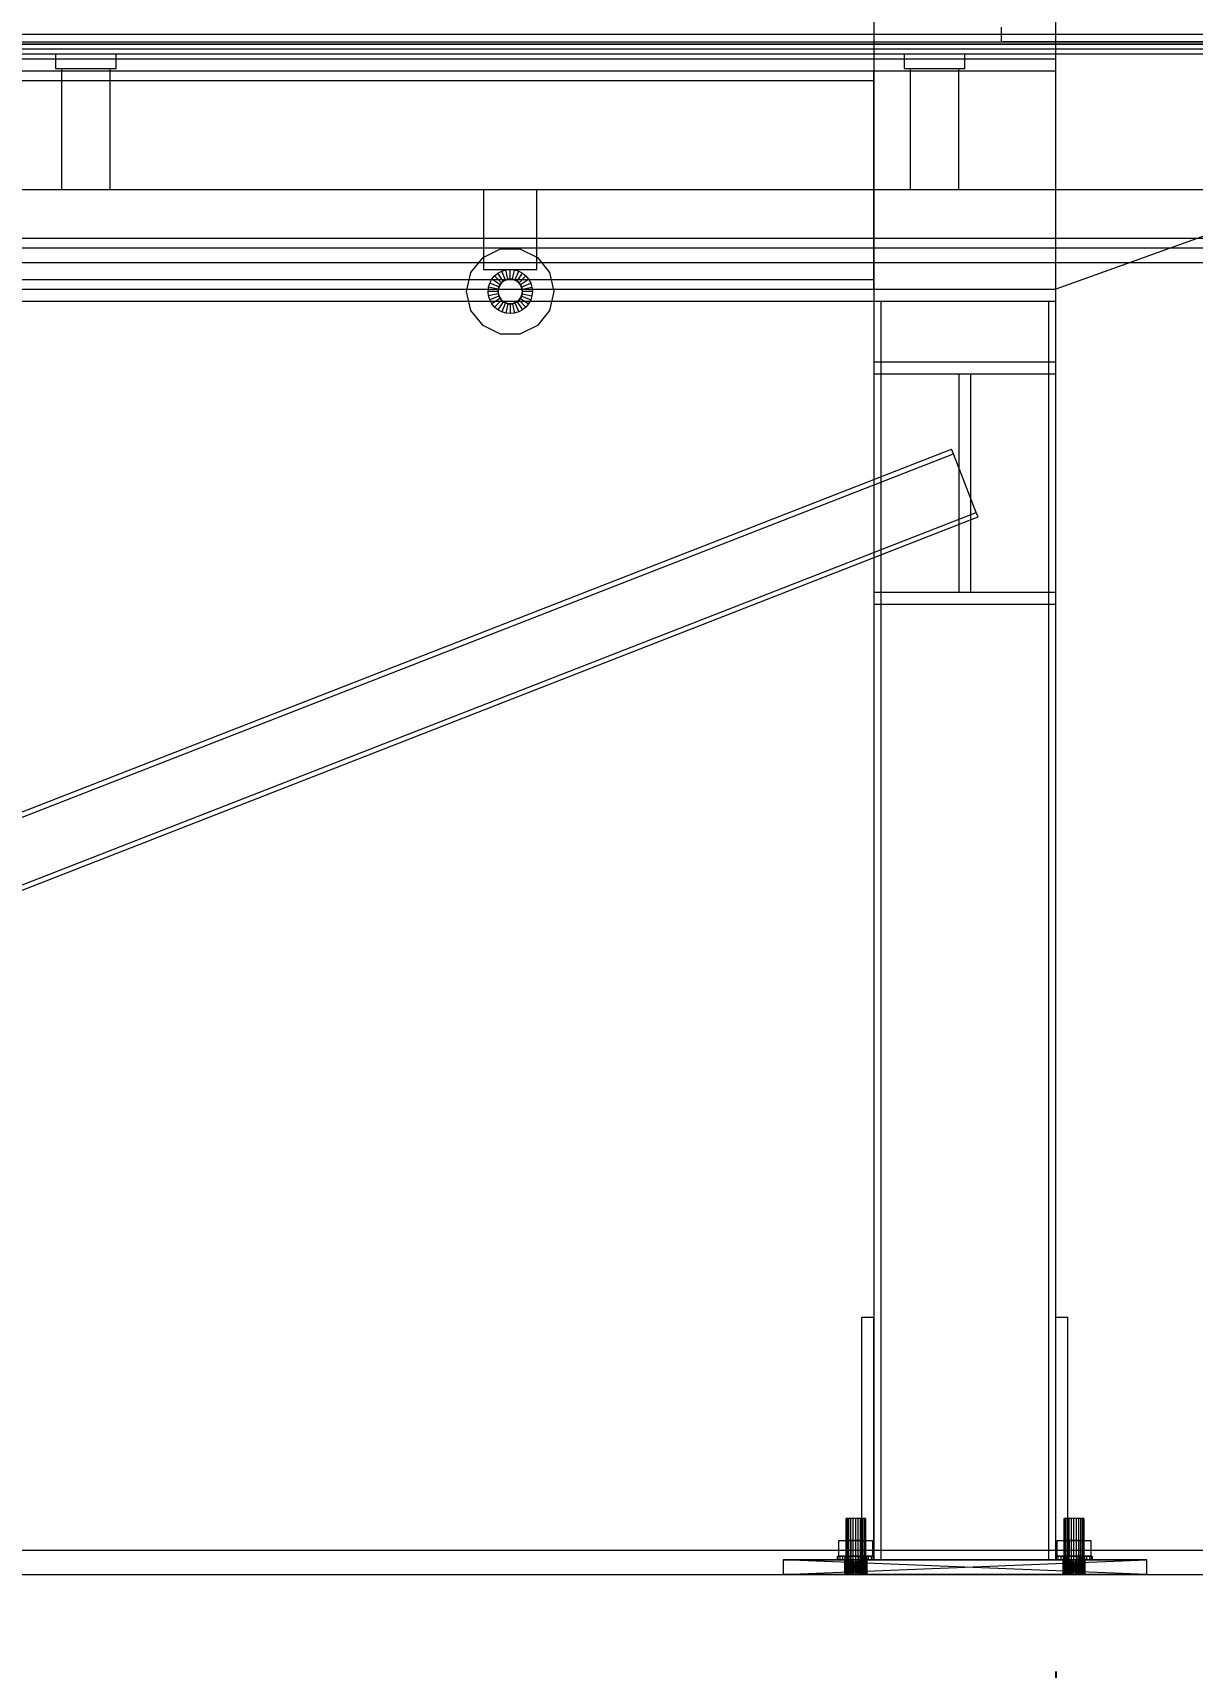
# Model space of a CAD drawing. Header units: millimetres. Extents: x -191664 to 191490, y -197311 to 10263.
# Drawn here: x 25984 to 26941, y -77 to 1271 of the extents above; entities that cross this region are included whole.
import ezdxf

# ---------------------------------------------------------------- set-up
doc = ezdxf.new("R2010")
doc.units = ezdxf.units.MM
for name, color, linetype, lineweight in [('COTAS_ENVOLVENTE_P', 1, 'Continuous', 0), ('COTAS_O', 1, 'Continuous', 0), ('COTAS_P', 1, 'Continuous', 0), ('lateral_briquetadora', 7, 'Continuous', 0), ('lateral_C05', 7, 'Continuous', 0)]:
    doc.layers.add(name, color=color, linetype=linetype, lineweight=lineweight)
doc.dimstyles.new('PLANTA_100', dxfattribs={"dimtxt": 250, "dimasz": 150, "dimexe": 150, "dimexo": 80, "dimgap": 100, "dimtad": 1, "dimtih": 1, "dimtoh": 1, "dimdec": 1, "dimdsep": 46, "dimcen": 0.09, "dimclrd": 1, "dimclre": 1, "dimclrt": 1, "dimadec": 0, "dimazin": 0, "dimtfac": 1, "dimtdec": 4, "dimtofl": 0, "dimtmove": 0, "dimatfit": 3, "dimfxl": 1, "dimtolj": 1, "dimtzin": 0, "dimarcsym": 0})

# ---------------------------------------------------------------- blocks, each defined once
blk = doc.blocks.new('*D4')
at = {"layer": 'COTAS_ENVOLVENTE_P', "color": 1, "lineweight": -2, "transparency": 16777216}
for p, q in [((0, -80), (0, -3250)), ((58855.1, -80), (58855.1, -3250)), ((150, -3100), (58705.1, -3100))]:
    blk.add_line(p, q, dxfattribs=at)
at = {"layer": 'COTAS_ENVOLVENTE_P', "color": 1, "transparency": 16777216}
for points in [[(150, -3075), (150, -3125), (0, -3100)], [(58705.1, -3075), (58705.1, -3125), (58855.1, -3100)]]:
    blk.add_solid(points, dxfattribs=at)
at = {"layer": 'Defpoints', "color": 0, "transparency": 16777216}
for p in [(0, 0), (58855.1, 0), (58855.1, -3100)]:
    blk.add_point(p, dxfattribs=at)
blk = doc.blocks.new('*D8')
at = {"layer": 'COTAS_P', "color": 1, "lineweight": -2, "transparency": 16777216}
for p, q in [((25128.2, 1262), (25128.2, 2132)), ((27628.2, 1262), (27628.2, 2132)), ((25278.2, 1982), (27478.2, 1982))]:
    blk.add_line(p, q, dxfattribs=at)
at = {"layer": 'COTAS_P', "color": 1, "transparency": 16777216}
for points in [[(25278.2, 2007), (25278.2, 1957), (25128.2, 1982)], [(27478.2, 2007), (27478.2, 1957), (27628.2, 1982)]]:
    blk.add_solid(points, dxfattribs=at)
at = {"layer": 'Defpoints', "color": 0, "transparency": 16777216}
for p in [(27628.2, 1982), (25128.2, 1182), (27628.2, 1182)]:
    blk.add_point(p, dxfattribs=at)
blk = doc.blocks.new('*D17')
at = {"layer": 'COTAS_O', "color": 1, "lineweight": -2, "transparency": 16777216}
for p, q in [((24628.2, -80), (24628.2, -1050)), ((26828.2, -80), (26828.2, -1050)), ((24778.2, -900), (26678.2, -900))]:
    blk.add_line(p, q, dxfattribs=at)
at = {"layer": 'COTAS_O', "color": 1, "transparency": 16777216}
for points in [[(24778.2, -875), (24778.2, -925), (24628.2, -900)], [(26678.2, -875), (26678.2, -925), (26828.2, -900)]]:
    blk.add_solid(points, dxfattribs=at)
at = {"layer": 'Defpoints', "color": 0, "transparency": 16777216}
for p in [(24628.2, 0), (26828.2, 0), (26828.2, -900)]:
    blk.add_point(p, dxfattribs=at)
blk = doc.blocks.new('*D21')
at = {"layer": 'COTAS_P', "color": 1, "lineweight": -2, "transparency": 16777216}
for p, q in [((0, -80), (0, -2350)), ((58117.1, -80), (58117.1, -2350)), ((150, -2200), (57967.1, -2200))]:
    blk.add_line(p, q, dxfattribs=at)
at = {"layer": 'COTAS_P', "color": 1, "transparency": 16777216}
for points in [[(150, -2175), (150, -2225), (0, -2200)], [(57967.1, -2175), (57967.1, -2225), (58117.1, -2200)]]:
    blk.add_solid(points, dxfattribs=at)
at = {"layer": 'Defpoints', "color": 0, "transparency": 16777216}
for p in [(0, 0), (58117.1, 0), (58117.1, -2200)]:
    blk.add_point(p, dxfattribs=at)

msp = doc.modelspace()

# ---------------------------------------------------------------- linework, layer by layer
at = {"layer": 'lateral_briquetadora', "color": 251, "true_color": 0x53616b}
for p, q in [((26678.19, 1290), (26678.19, 1000)), ((26828.19, 1000), (26828.19, 1290)), ((24628.19, 1264), (26828.19, 1264)), ((26828.19, 1240), (26828.19, 1264)), ((24628.19, 1250), (26828.19, 1250)), ((26828.19, 1240), (26828.19, 1250)), ((24628.19, 1240), (26828.19, 1240)), ((24778.19, 1240), (26678.19, 1240)), ((24778.19, 1232), (26678.19, 1232)), ((26678.19, 1232), (26678.19, 1240)), ((26678.19, 1068), (26678.19, 1232)), ((26828.19, 1060), (26828.19, 1240)), ((24778.19, 1068), (26678.19, 1068)), ((26678.19, 1060), (26678.19, 1068)), ((24628.19, 1060), (26828.19, 1060)), ((24778.19, 1060), (26678.19, 1060)), ((26828.19, 1050), (26828.19, 1060)), ((24628.19, 1050), (26828.19, 1050)), ((26678.19, 1000), (26828.19, 1000)), ((26678.19, 1000), (26678.19, 990)), ((26828.19, 990), (26828.19, 1000)), ((26678.19, 990), (26828.19, 990)), ((26748.19, 990), (26758.19, 990)), ((26748.19, 990), (26748.19, 810)), ((26758.19, 810), (26758.19, 990)), ((26678.19, 810), (26828.19, 810)), ((26678.19, 810), (26678.19, 800)), ((26748.19, 810), (26758.19, 810)), ((26828.19, 800), (26828.19, 810)), ((26678.19, 800), (26828.19, 800))]:
    msp.add_line(p, q, dxfattribs=at)
at = {"layer": 'lateral_briquetadora', "color": 252, "true_color": 0x7f959c}
for p, q in [((26783.19, 1276), (26783.19, 1264)), ((27413.19, 1264), (26783.19, 1264)), ((26828.19, 1264), (27398.19, 1264)), ((27398.19, 1264), (26828.19, 1060)), ((26828.19, 1060), (26828.19, 1264))]:
    msp.add_line(p, q, dxfattribs=at)
at = {"layer": 'lateral_briquetadora', "color": 8, "true_color": 0x657a85}
for p, q in [((26678.19, 1050), (26828.19, 1050)), ((26678.19, 1050), (26678.19, 12)), ((26678.19, 1050), (26684.19, 1050)), ((26684.19, 12), (26684.19, 1050)), ((26822.19, 1050), (26828.19, 1050)), ((26822.19, 1050), (26822.19, 12)), ((26828.19, 12), (26828.19, 1050)), ((26678.19, 12), (26828.19, 12)), ((26678.19, 12), (26684.19, 12)), ((26822.19, 12), (26828.19, 12))]:
    msp.add_line(p, q, dxfattribs=at)
at = {"layer": 'lateral_briquetadora', "color": 8, "true_color": 0x667b86}
for p, q in [((24692.28, 127.95), (26742.28, 927.95)), ((24693.73, 124.22), (26743.73, 924.22)), ((26743.73, 924.22), (26742.28, 927.95)), ((26762.64, 875.78), (26743.73, 924.22)), ((24712.64, 75.78), (26762.64, 875.78)), ((24714.09, 72.05), (26764.09, 872.05)), ((26764.09, 872.05), (26762.64, 875.78))]:
    msp.add_line(p, q, dxfattribs=at)
at = {"layer": 'lateral_briquetadora', "color": 8, "true_color": 0x71848d}
for p, q in [((26668.19, 12), (26668.19, 212)), ((26668.19, 212), (26678.19, 212)), ((26678.19, 12), (26678.19, 212)), ((26828.19, 12), (26828.19, 212)), ((26828.19, 212), (26838.19, 212)), ((26838.19, 12), (26838.19, 212)), ((26668.19, 12), (26678.19, 12)), ((26828.19, 12), (26838.19, 12))]:
    msp.add_line(p, q, dxfattribs=at)
at = {"layer": 'lateral_briquetadora', "color": 9, "true_color": 0xaeb9be}
for p, q in [((26655.46, 46), (26655.19, 46)), ((26655.19, 0), (26655.19, 46)), ((26656.26, 46), (26655.46, 46)), ((26655.46, 0), (26655.46, 46)), ((26657.53, 46), (26656.26, 46)), ((26656.26, 0), (26656.26, 46)), ((26659.19, 46), (26657.53, 46)), ((26657.53, 0), (26657.53, 46)), ((26661.12, 46), (26659.19, 46)), ((26659.19, 0), (26659.19, 46)), ((26663.19, 46), (26661.12, 46)), ((26661.12, 0), (26661.12, 46)), ((26665.26, 46), (26663.19, 46)), ((26663.19, 0), (26663.19, 46)), ((26667.19, 46), (26665.26, 46)), ((26665.26, 0), (26665.26, 46)), ((26668.84, 46), (26667.19, 46)), ((26667.19, 0), (26667.19, 46)), ((26670.11, 46), (26668.84, 46)), ((26668.84, 0), (26668.84, 46)), ((26670.91, 46), (26670.11, 46)), ((26670.11, 0), (26670.11, 46)), ((26671.19, 46), (26670.91, 46)), ((26670.91, 0), (26670.91, 46)), ((26671.19, 46), (26671.19, 0)), ((26835.46, 46), (26835.19, 46)), ((26835.19, 0), (26835.19, 46)), ((26836.26, 46), (26835.46, 46)), ((26835.46, 0), (26835.46, 46)), ((26837.53, 46), (26836.26, 46)), ((26836.26, 0), (26836.26, 46)), ((26839.19, 46), (26837.53, 46)), ((26837.53, 0), (26837.53, 46)), ((26841.12, 46), (26839.19, 46)), ((26839.19, 0), (26839.19, 46)), ((26843.19, 46), (26841.12, 46)), ((26841.12, 0), (26841.12, 46)), ((26845.26, 46), (26843.19, 46)), ((26843.19, 0), (26843.19, 46)), ((26847.19, 46), (26845.26, 46)), ((26845.26, 0), (26845.26, 46)), ((26848.84, 46), (26847.19, 46)), ((26847.19, 0), (26847.19, 46)), ((26850.11, 46), (26848.84, 46)), ((26848.84, 0), (26848.84, 46)), ((26850.91, 46), (26850.11, 46)), ((26850.11, 0), (26850.11, 46)), ((26851.19, 46), (26850.91, 46)), ((26850.91, 0), (26850.91, 46)), ((26851.19, 46), (26851.19, 0)), ((26655.46, 0), (26655.19, 0)), ((26656.26, 0), (26655.46, 0)), ((26657.53, 0), (26656.26, 0)), ((26659.19, 0), (26657.53, 0)), ((26661.12, 0), (26659.19, 0)), ((26663.19, 0), (26661.12, 0)), ((26665.26, 0), (26663.19, 0)), ((26667.19, 0), (26665.26, 0)), ((26668.84, 0), (26667.19, 0)), ((26670.11, 0), (26668.84, 0)), ((26670.91, 0), (26670.11, 0)), ((26670.91, 0), (26671.19, 0)), ((26835.46, 0), (26835.19, 0)), ((26836.26, 0), (26835.46, 0)), ((26837.53, 0), (26836.26, 0)), ((26839.19, 0), (26837.53, 0)), ((26841.12, 0), (26839.19, 0)), ((26843.19, 0), (26841.12, 0)), ((26845.26, 0), (26843.19, 0)), ((26847.19, 0), (26845.26, 0)), ((26848.84, 0), (26847.19, 0)), ((26850.11, 0), (26848.84, 0)), ((26850.91, 0), (26850.11, 0)), ((26850.91, 0), (26851.19, 0))]:
    msp.add_line(p, q, dxfattribs=at)
at = {"layer": 'lateral_briquetadora', "color": 252, "true_color": 0x8ba19a}
for p, q in [((26649.34, 15), (26649.34, 28)), ((26649.34, 28), (26656.26, 28)), ((26649.34, 28), (26655.19, 28)), ((26659.19, 28), (26655.19, 28)), ((26655.19, 28), (26655.19, 15)), ((26656.26, 15), (26656.26, 28)), ((26656.26, 28), (26670.11, 28)), ((26656.26, 28), (26659.19, 28)), ((26667.19, 28), (26659.19, 28)), ((26659.19, 28), (26659.19, 15)), ((26671.19, 28), (26667.19, 28)), ((26667.19, 28), (26667.19, 15)), ((26670.11, 28), (26667.19, 28)), ((26670.11, 15), (26670.11, 28)), ((26670.11, 28), (26677.04, 28)), ((26671.19, 15), (26671.19, 28)), ((26671.19, 28), (26677.04, 28)), ((26677.04, 28), (26677.04, 15)), ((26829.34, 15), (26829.34, 28)), ((26829.34, 28), (26836.26, 28)), ((26829.34, 28), (26835.19, 28)), ((26839.19, 28), (26835.19, 28)), ((26835.19, 28), (26835.19, 15)), ((26836.26, 15), (26836.26, 28)), ((26836.26, 28), (26850.11, 28)), ((26836.26, 28), (26839.19, 28)), ((26847.19, 28), (26839.19, 28)), ((26839.19, 28), (26839.19, 15)), ((26851.19, 28), (26847.19, 28)), ((26847.19, 28), (26847.19, 15)), ((26850.11, 28), (26847.19, 28)), ((26850.11, 15), (26850.11, 28)), ((26850.11, 28), (26857.04, 28)), ((26851.19, 15), (26851.19, 28)), ((26851.19, 28), (26857.04, 28)), ((26857.04, 28), (26857.04, 15)), ((26648.19, 12), (26648.19, 15)), ((26648.19, 15), (26648.7, 15)), ((26648.19, 15), (26654.19, 15)), ((26648.7, 12), (26648.7, 15)), ((26648.7, 15), (26650.2, 15)), ((26648.7, 15), (26654.49, 15)), ((26656.26, 15), (26649.34, 15)), ((26655.19, 15), (26649.34, 15)), ((26650.2, 12), (26650.2, 15)), ((26650.2, 15), (26652.58, 15)), ((26650.2, 15), (26655.39, 15)), ((26652.58, 12), (26652.58, 15)), ((26652.58, 15), (26655.69, 15)), ((26652.58, 15), (26656.82, 15)), ((26654.49, 15), (26654.19, 15)), ((26654.19, 15), (26654.19, 12)), ((26655.39, 15), (26654.49, 15)), ((26654.49, 15), (26654.49, 12)), ((26655.19, 15), (26659.19, 15)), ((26656.82, 15), (26655.39, 15)), ((26655.39, 15), (26655.39, 12)), ((26655.69, 12), (26655.69, 15)), ((26655.69, 15), (26659.3, 15)), ((26655.69, 15), (26658.69, 15)), ((26670.11, 15), (26656.26, 15)), ((26659.19, 15), (26656.26, 15)), ((26658.69, 15), (26656.82, 15)), ((26656.82, 15), (26656.82, 12)), ((26660.86, 15), (26658.69, 15)), ((26658.69, 15), (26658.69, 12)), ((26659.19, 15), (26667.19, 15)), ((26659.3, 12), (26659.3, 15)), ((26659.3, 15), (26663.19, 15)), ((26659.3, 15), (26660.86, 15)), ((26663.19, 15), (26660.86, 15)), ((26660.86, 15), (26660.86, 12)), ((26663.19, 12), (26663.19, 15)), ((26663.19, 15), (26667.07, 15)), ((26665.52, 15), (26663.19, 15)), ((26667.69, 15), (26665.52, 15)), ((26665.52, 15), (26665.52, 12)), ((26667.07, 15), (26665.52, 15)), ((26667.07, 12), (26667.07, 15)), ((26667.07, 15), (26670.69, 15)), ((26667.19, 15), (26671.19, 15)), ((26667.19, 15), (26670.11, 15)), ((26669.55, 15), (26667.69, 15)), ((26667.69, 15), (26667.69, 12)), ((26670.69, 15), (26667.69, 15)), ((26670.98, 15), (26669.55, 15)), ((26669.55, 15), (26669.55, 12)), ((26673.79, 15), (26669.55, 15)), ((26677.04, 15), (26670.11, 15)), ((26670.69, 12), (26670.69, 15)), ((26670.69, 15), (26673.79, 15)), ((26671.88, 15), (26670.98, 15)), ((26670.98, 15), (26670.98, 12)), ((26676.18, 15), (26670.98, 15)), ((26677.04, 15), (26671.19, 15)), ((26672.19, 15), (26671.88, 15)), ((26671.88, 15), (26671.88, 12)), ((26677.68, 15), (26671.88, 15)), ((26672.19, 12), (26672.19, 15)), ((26672.19, 15), (26678.19, 15)), ((26673.79, 12), (26673.79, 15)), ((26673.79, 15), (26676.18, 15)), ((26676.18, 12), (26676.18, 15)), ((26676.18, 15), (26677.68, 15)), ((26677.68, 12), (26677.68, 15)), ((26677.68, 15), (26678.19, 15)), ((26678.19, 15), (26678.19, 12)), ((26828.19, 12), (26828.19, 15)), ((26828.19, 15), (26828.7, 15)), ((26828.19, 15), (26834.19, 15)), ((26828.7, 12), (26828.7, 15)), ((26828.7, 15), (26830.2, 15)), ((26828.7, 15), (26834.49, 15)), ((26836.26, 15), (26829.34, 15)), ((26835.19, 15), (26829.34, 15)), ((26830.2, 12), (26830.2, 15)), ((26830.2, 15), (26832.58, 15)), ((26830.2, 15), (26835.39, 15)), ((26832.58, 12), (26832.58, 15)), ((26832.58, 15), (26835.69, 15)), ((26832.58, 15), (26836.82, 15)), ((26834.49, 15), (26834.19, 15)), ((26834.19, 15), (26834.19, 12)), ((26835.39, 15), (26834.49, 15)), ((26834.49, 15), (26834.49, 12)), ((26835.19, 15), (26839.19, 15)), ((26836.82, 15), (26835.39, 15)), ((26835.39, 15), (26835.39, 12)), ((26835.69, 12), (26835.69, 15)), ((26835.69, 15), (26839.3, 15)), ((26835.69, 15), (26838.69, 15)), ((26850.11, 15), (26836.26, 15)), ((26839.19, 15), (26836.26, 15)), ((26838.69, 15), (26836.82, 15)), ((26836.82, 15), (26836.82, 12)), ((26840.86, 15), (26838.69, 15)), ((26838.69, 15), (26838.69, 12)), ((26839.19, 15), (26847.19, 15)), ((26839.3, 12), (26839.3, 15)), ((26839.3, 15), (26843.19, 15)), ((26839.3, 15), (26840.86, 15)), ((26843.19, 15), (26840.86, 15)), ((26840.86, 15), (26840.86, 12)), ((26843.19, 12), (26843.19, 15)), ((26843.19, 15), (26847.07, 15)), ((26845.52, 15), (26843.19, 15)), ((26847.69, 15), (26845.52, 15)), ((26845.52, 15), (26845.52, 12)), ((26847.07, 15), (26845.52, 15)), ((26847.07, 12), (26847.07, 15)), ((26847.07, 15), (26850.69, 15)), ((26847.19, 15), (26851.19, 15)), ((26847.19, 15), (26850.11, 15)), ((26849.55, 15), (26847.69, 15)), ((26847.69, 15), (26847.69, 12)), ((26850.69, 15), (26847.69, 15)), ((26850.98, 15), (26849.55, 15)), ((26849.55, 15), (26849.55, 12)), ((26853.79, 15), (26849.55, 15)), ((26857.04, 15), (26850.11, 15)), ((26850.69, 12), (26850.69, 15)), ((26850.69, 15), (26853.79, 15)), ((26851.88, 15), (26850.98, 15)), ((26850.98, 15), (26850.98, 12)), ((26856.18, 15), (26850.98, 15)), ((26857.04, 15), (26851.19, 15)), ((26852.19, 15), (26851.88, 15)), ((26851.88, 15), (26851.88, 12)), ((26857.68, 15), (26851.88, 15)), ((26852.19, 12), (26852.19, 15)), ((26852.19, 15), (26858.19, 15)), ((26853.79, 12), (26853.79, 15)), ((26853.79, 15), (26856.18, 15)), ((26856.18, 12), (26856.18, 15)), ((26856.18, 15), (26857.68, 15)), ((26857.68, 12), (26857.68, 15)), ((26857.68, 15), (26858.19, 15)), ((26858.19, 15), (26858.19, 12)), ((26648.7, 12), (26648.19, 12)), ((26654.19, 12), (26648.19, 12)), ((26650.2, 12), (26648.7, 12)), ((26654.49, 12), (26648.7, 12)), ((26652.58, 12), (26650.2, 12)), ((26655.39, 12), (26650.2, 12)), ((26655.69, 12), (26652.58, 12)), ((26656.82, 12), (26652.58, 12)), ((26654.19, 12), (26654.49, 12)), ((26654.49, 12), (26655.39, 12)), ((26655.39, 12), (26656.82, 12)), ((26659.3, 12), (26655.69, 12)), ((26658.69, 12), (26655.69, 12)), ((26656.82, 12), (26658.69, 12)), ((26658.69, 12), (26660.86, 12)), ((26663.19, 12), (26659.3, 12)), ((26660.86, 12), (26659.3, 12)), ((26660.86, 12), (26663.19, 12)), ((26667.07, 12), (26663.19, 12)), ((26663.19, 12), (26665.52, 12)), ((26665.52, 12), (26667.69, 12)), ((26665.52, 12), (26667.07, 12)), ((26670.69, 12), (26667.07, 12)), ((26667.69, 12), (26669.55, 12)), ((26667.69, 12), (26670.69, 12)), ((26669.55, 12), (26670.98, 12)), ((26669.55, 12), (26673.79, 12)), ((26673.79, 12), (26670.69, 12)), ((26670.98, 12), (26671.88, 12)), ((26670.98, 12), (26676.18, 12)), ((26671.88, 12), (26672.19, 12)), ((26671.88, 12), (26677.68, 12)), ((26678.19, 12), (26672.19, 12)), ((26676.18, 12), (26673.79, 12)), ((26677.68, 12), (26676.18, 12)), ((26678.19, 12), (26677.68, 12)), ((26828.7, 12), (26828.19, 12)), ((26834.19, 12), (26828.19, 12)), ((26830.2, 12), (26828.7, 12)), ((26834.49, 12), (26828.7, 12)), ((26832.58, 12), (26830.2, 12)), ((26835.39, 12), (26830.2, 12)), ((26835.69, 12), (26832.58, 12)), ((26836.82, 12), (26832.58, 12)), ((26834.19, 12), (26834.49, 12)), ((26834.49, 12), (26835.39, 12)), ((26835.39, 12), (26836.82, 12)), ((26839.3, 12), (26835.69, 12)), ((26838.69, 12), (26835.69, 12)), ((26836.82, 12), (26838.69, 12)), ((26838.69, 12), (26840.86, 12)), ((26843.19, 12), (26839.3, 12)), ((26840.86, 12), (26839.3, 12)), ((26840.86, 12), (26843.19, 12)), ((26847.07, 12), (26843.19, 12)), ((26843.19, 12), (26845.52, 12)), ((26845.52, 12), (26847.69, 12)), ((26845.52, 12), (26847.07, 12)), ((26850.69, 12), (26847.07, 12)), ((26847.69, 12), (26849.55, 12)), ((26847.69, 12), (26850.69, 12)), ((26849.55, 12), (26850.98, 12)), ((26849.55, 12), (26853.79, 12)), ((26853.79, 12), (26850.69, 12)), ((26850.98, 12), (26851.88, 12)), ((26850.98, 12), (26856.18, 12)), ((26851.88, 12), (26852.19, 12)), ((26851.88, 12), (26857.68, 12)), ((26858.19, 12), (26852.19, 12)), ((26856.18, 12), (26853.79, 12)), ((26857.68, 12), (26856.18, 12)), ((26858.19, 12), (26857.68, 12))]:
    msp.add_line(p, q, dxfattribs=at)
at = {"layer": 'lateral_briquetadora', "color": 252, "true_color": 0x82929a}
for p, q in [((26654.19, 12), (26603.19, 12)), ((26603.19, 12), (26654.36, 12)), ((26603.19, 12), (26654.87, 12)), ((26603.19, 12), (26655.7, 12)), ((26603.19, 12), (26656.82, 12)), ((26603.19, 12), (26658.19, 12)), ((26603.19, 12), (26659.74, 12)), ((26603.19, 12), (26661.43, 12)), ((26603.19, 12), (26663.19, 12)), ((26603.19, 12), (26664.94, 12)), ((26903.19, 12), (26603.19, 12)), ((26603.19, 12), (26666.63, 12)), ((26603.19, 12), (26668.19, 12)), ((26603.19, 12), (26669.55, 12)), ((26903.19, 0), (26603.19, 12)), ((26603.19, 12), (26603.19, 0)), ((26603.19, 0), (26903.19, 12)), ((26603.19, 0), (26654.19, 0)), ((26654.36, 0), (26603.19, 0)), ((26654.87, 0), (26603.19, 0)), ((26655.7, 0), (26603.19, 0)), ((26656.82, 0), (26603.19, 0)), ((26658.19, 0), (26603.19, 0)), ((26659.74, 0), (26603.19, 0)), ((26661.43, 0), (26603.19, 0)), ((26663.19, 0), (26603.19, 0)), ((26664.94, 0), (26603.19, 0)), ((26603.19, 0), (26903.19, 0)), ((26666.63, 0), (26603.19, 0)), ((26668.19, 0), (26603.19, 0)), ((26669.55, 0), (26603.19, 0)), ((26654.36, 12), (26654.19, 12)), ((26654.19, 0), (26654.36, 12)), ((26654.19, 0), (26654.19, 12)), ((26654.36, 0), (26654.19, 12)), ((26654.19, 0), (26654.36, 0)), ((26654.87, 12), (26654.36, 12)), ((26654.36, 0), (26654.87, 12)), ((26654.36, 0), (26654.36, 12)), ((26654.87, 0), (26654.36, 12)), ((26654.36, 0), (26654.87, 0)), ((26655.7, 12), (26654.87, 12)), ((26654.87, 0), (26655.7, 12)), ((26654.87, 0), (26654.87, 12)), ((26655.7, 0), (26654.87, 12)), ((26654.87, 0), (26655.7, 0)), ((26656.82, 12), (26655.7, 12)), ((26655.7, 12), (26669.55, 12)), ((26655.7, 0), (26656.82, 12)), ((26655.7, 0), (26655.7, 12)), ((26656.82, 0), (26655.7, 12)), ((26655.7, 0), (26656.82, 0)), ((26669.55, 0), (26655.7, 0)), ((26658.19, 12), (26656.82, 12)), ((26656.82, 12), (26669.55, 12)), ((26656.82, 12), (26843.19, 12)), ((26656.82, 12), (26844.94, 12)), ((26656.82, 12), (26846.63, 12)), ((26656.82, 12), (26848.19, 12)), ((26656.82, 12), (26849.55, 12)), ((26656.82, 0), (26658.19, 12)), ((26656.82, 0), (26656.82, 12)), ((26658.19, 0), (26656.82, 12)), ((26656.82, 0), (26658.19, 0)), ((26669.55, 0), (26656.82, 0)), ((26843.19, 0), (26656.82, 0)), ((26844.94, 0), (26656.82, 0)), ((26846.63, 0), (26656.82, 0)), ((26848.19, 0), (26656.82, 0)), ((26849.55, 0), (26656.82, 0)), ((26659.74, 12), (26658.19, 12)), ((26658.19, 12), (26849.55, 12)), ((26658.19, 0), (26659.74, 12)), ((26658.19, 0), (26658.19, 12)), ((26659.74, 0), (26658.19, 12)), ((26658.19, 0), (26659.74, 0)), ((26849.55, 0), (26658.19, 0)), ((26661.43, 12), (26659.74, 12)), ((26659.74, 12), (26849.55, 12)), ((26659.74, 0), (26661.43, 12)), ((26659.74, 0), (26659.74, 12)), ((26661.43, 0), (26659.74, 12)), ((26659.74, 0), (26661.43, 0)), ((26849.55, 0), (26659.74, 0)), ((26663.19, 12), (26661.43, 12)), ((26661.43, 12), (26903.19, 12)), ((26661.43, 12), (26849.55, 12)), ((26661.43, 0), (26663.19, 12)), ((26661.43, 0), (26661.43, 12)), ((26663.19, 0), (26661.43, 12)), ((26661.43, 0), (26663.19, 0)), ((26903.19, 0), (26661.43, 0)), ((26849.55, 0), (26661.43, 0)), ((26663.19, 12), (26664.94, 12)), ((26834.19, 12), (26663.19, 12)), ((26834.36, 12), (26663.19, 12)), ((26834.87, 12), (26663.19, 12)), ((26663.19, 12), (26903.19, 12)), ((26835.7, 12), (26663.19, 12)), ((26836.82, 12), (26663.19, 12)), ((26838.19, 12), (26663.19, 12)), ((26839.74, 12), (26663.19, 12)), ((26841.43, 12), (26663.19, 12)), ((26843.19, 12), (26663.19, 12)), ((26663.19, 12), (26849.55, 12)), ((26663.19, 0), (26664.94, 12)), ((26663.19, 0), (26663.19, 12)), ((26664.94, 0), (26663.19, 12)), ((26664.94, 0), (26663.19, 0)), ((26663.19, 0), (26834.19, 0)), ((26663.19, 0), (26834.36, 0)), ((26663.19, 0), (26834.87, 0)), ((26903.19, 0), (26663.19, 0)), ((26663.19, 0), (26835.7, 0)), ((26663.19, 0), (26836.82, 0)), ((26663.19, 0), (26838.19, 0)), ((26663.19, 0), (26839.74, 0)), ((26663.19, 0), (26841.43, 0)), ((26663.19, 0), (26843.19, 0)), ((26849.55, 0), (26663.19, 0)), ((26664.94, 12), (26666.63, 12)), ((26834.19, 12), (26664.94, 12)), ((26834.36, 12), (26664.94, 12)), ((26664.94, 0), (26666.63, 12)), ((26664.94, 0), (26664.94, 12)), ((26666.63, 0), (26664.94, 12)), ((26666.63, 0), (26664.94, 0)), ((26664.94, 0), (26834.19, 0)), ((26664.94, 0), (26834.36, 0)), ((26666.63, 12), (26668.19, 12)), ((26834.19, 12), (26666.63, 12)), ((26834.36, 12), (26666.63, 12)), ((26666.63, 0), (26668.19, 12)), ((26666.63, 0), (26666.63, 12)), ((26668.19, 0), (26666.63, 12)), ((26668.19, 0), (26666.63, 0)), ((26666.63, 0), (26834.19, 0)), ((26666.63, 0), (26834.36, 0)), ((26668.19, 12), (26669.55, 12)), ((26834.19, 12), (26668.19, 12)), ((26834.36, 12), (26668.19, 12)), ((26903.19, 12), (26668.19, 12)), ((26668.19, 12), (26843.19, 12)), ((26668.19, 0), (26669.55, 12)), ((26668.19, 0), (26668.19, 12)), ((26669.55, 0), (26668.19, 12)), ((26669.55, 0), (26668.19, 0)), ((26668.19, 0), (26834.19, 0)), ((26668.19, 0), (26834.36, 0)), ((26668.19, 0), (26903.19, 0)), ((26843.19, 0), (26668.19, 0)), ((26669.55, 12), (26670.67, 12)), ((26834.19, 12), (26669.55, 12)), ((26834.36, 12), (26669.55, 12)), ((26669.55, 12), (26843.19, 12)), ((26669.55, 0), (26670.67, 12)), ((26669.55, 0), (26669.55, 12)), ((26670.67, 0), (26669.55, 12)), ((26670.67, 0), (26669.55, 0)), ((26669.55, 0), (26834.19, 0)), ((26669.55, 0), (26834.36, 0)), ((26843.19, 0), (26669.55, 0)), ((26670.67, 12), (26671.5, 12)), ((26834.19, 12), (26670.67, 12)), ((26834.36, 12), (26670.67, 12)), ((26670.67, 12), (26843.19, 12)), ((26670.67, 0), (26671.5, 12)), ((26670.67, 0), (26670.67, 12)), ((26671.5, 0), (26670.67, 12)), ((26671.5, 0), (26670.67, 0)), ((26670.67, 0), (26834.19, 0)), ((26670.67, 0), (26834.36, 0)), ((26843.19, 0), (26670.67, 0)), ((26671.5, 12), (26672.01, 12)), ((26834.19, 12), (26671.5, 12)), ((26834.36, 12), (26671.5, 12)), ((26671.5, 12), (26843.19, 12)), ((26671.5, 0), (26672.01, 12)), ((26671.5, 0), (26671.5, 12)), ((26672.01, 0), (26671.5, 12)), ((26672.01, 0), (26671.5, 0)), ((26671.5, 0), (26834.19, 0)), ((26671.5, 0), (26834.36, 0)), ((26843.19, 0), (26671.5, 0)), ((26672.01, 12), (26672.19, 12)), ((26834.19, 12), (26672.01, 12)), ((26834.36, 12), (26672.01, 12)), ((26672.01, 12), (26843.19, 12)), ((26672.01, 0), (26672.19, 12)), ((26672.01, 0), (26672.01, 12)), ((26672.19, 0), (26672.01, 12)), ((26672.19, 0), (26672.01, 0)), ((26672.01, 0), (26834.19, 0)), ((26672.01, 0), (26834.36, 0)), ((26843.19, 0), (26672.01, 0)), ((26672.19, 12), (26834.19, 12)), ((26834.36, 12), (26672.19, 12)), ((26672.19, 12), (26834.87, 12)), ((26672.19, 12), (26835.7, 12)), ((26672.19, 12), (26836.82, 12)), ((26672.19, 12), (26838.19, 12)), ((26672.19, 12), (26839.74, 12)), ((26672.19, 12), (26841.43, 12)), ((26672.19, 12), (26843.19, 12)), ((26672.19, 12), (26672.19, 0)), ((26834.19, 0), (26672.19, 0)), ((26672.19, 0), (26834.36, 0)), ((26834.87, 0), (26672.19, 0)), ((26835.7, 0), (26672.19, 0)), ((26836.82, 0), (26672.19, 0)), ((26838.19, 0), (26672.19, 0)), ((26839.74, 0), (26672.19, 0)), ((26841.43, 0), (26672.19, 0)), ((26843.19, 0), (26672.19, 0)), ((26834.19, 12), (26834.36, 12)), ((26834.19, 0), (26834.36, 12)), ((26834.19, 0), (26834.19, 12)), ((26834.36, 0), (26834.19, 12)), ((26834.36, 0), (26834.19, 0)), ((26834.87, 12), (26834.36, 12)), ((26834.36, 0), (26834.87, 12)), ((26834.36, 0), (26834.36, 12)), ((26834.87, 0), (26834.36, 12)), ((26834.36, 0), (26834.87, 0)), ((26835.7, 12), (26834.87, 12)), ((26834.87, 0), (26835.7, 12)), ((26834.87, 0), (26834.87, 12)), ((26835.7, 0), (26834.87, 12)), ((26834.87, 0), (26835.7, 0)), ((26836.82, 12), (26835.7, 12)), ((26835.7, 0), (26836.82, 12)), ((26835.7, 0), (26835.7, 12)), ((26836.82, 0), (26835.7, 12)), ((26835.7, 0), (26836.82, 0)), ((26838.19, 12), (26836.82, 12)), ((26836.82, 0), (26838.19, 12)), ((26836.82, 0), (26836.82, 12)), ((26838.19, 0), (26836.82, 12)), ((26836.82, 0), (26838.19, 0)), ((26839.74, 12), (26838.19, 12)), ((26838.19, 12), (26903.19, 12)), ((26838.19, 0), (26839.74, 12)), ((26838.19, 0), (26838.19, 12)), ((26839.74, 0), (26838.19, 12)), ((26838.19, 0), (26839.74, 0)), ((26903.19, 0), (26838.19, 0)), ((26841.43, 12), (26839.74, 12)), ((26839.74, 12), (26903.19, 12)), ((26839.74, 0), (26841.43, 12)), ((26839.74, 0), (26839.74, 12)), ((26841.43, 0), (26839.74, 12)), ((26839.74, 0), (26841.43, 0)), ((26903.19, 0), (26839.74, 0)), ((26843.19, 12), (26841.43, 12)), ((26841.43, 12), (26903.19, 12)), ((26841.43, 0), (26843.19, 12)), ((26841.43, 0), (26841.43, 12)), ((26843.19, 0), (26841.43, 12)), ((26841.43, 0), (26843.19, 0)), ((26903.19, 0), (26841.43, 0)), ((26903.19, 12), (26843.19, 12)), ((26844.94, 12), (26843.19, 12)), ((26843.19, 12), (26849.55, 12)), ((26843.19, 12), (26850.67, 12)), ((26843.19, 12), (26851.5, 12)), ((26843.19, 12), (26852.01, 12)), ((26843.19, 12), (26852.19, 12)), ((26843.19, 0), (26844.94, 12)), ((26843.19, 0), (26843.19, 12)), ((26844.94, 0), (26843.19, 12)), ((26843.19, 0), (26903.19, 0)), ((26843.19, 0), (26844.94, 0)), ((26849.55, 0), (26843.19, 0)), ((26850.67, 0), (26843.19, 0)), ((26851.5, 0), (26843.19, 0)), ((26852.01, 0), (26843.19, 0)), ((26852.19, 0), (26843.19, 0)), ((26903.19, 12), (26844.94, 12)), ((26846.63, 12), (26844.94, 12)), ((26844.94, 12), (26852.19, 12)), ((26844.94, 0), (26846.63, 12)), ((26844.94, 0), (26844.94, 12)), ((26846.63, 0), (26844.94, 12)), ((26844.94, 0), (26903.19, 0)), ((26844.94, 0), (26846.63, 0)), ((26852.19, 0), (26844.94, 0)), ((26903.19, 12), (26846.63, 12)), ((26848.19, 12), (26846.63, 12)), ((26852.19, 12), (26846.63, 12)), ((26846.63, 0), (26848.19, 12)), ((26846.63, 0), (26846.63, 12)), ((26848.19, 0), (26846.63, 12)), ((26846.63, 0), (26903.19, 0)), ((26846.63, 0), (26848.19, 0)), ((26846.63, 0), (26852.19, 0)), ((26903.19, 12), (26848.19, 12)), ((26849.55, 12), (26848.19, 12)), ((26852.19, 12), (26848.19, 12)), ((26848.19, 0), (26849.55, 12)), ((26848.19, 0), (26848.19, 12)), ((26849.55, 0), (26848.19, 12)), ((26848.19, 0), (26903.19, 0)), ((26848.19, 0), (26849.55, 0)), ((26848.19, 0), (26852.19, 0)), ((26903.19, 12), (26849.55, 12)), ((26850.67, 12), (26849.55, 12)), ((26852.19, 12), (26849.55, 12)), ((26849.55, 0), (26850.67, 12)), ((26849.55, 0), (26849.55, 12)), ((26850.67, 0), (26849.55, 12)), ((26849.55, 0), (26903.19, 0)), ((26849.55, 0), (26850.67, 0)), ((26849.55, 0), (26852.19, 0)), ((26903.19, 12), (26850.67, 12)), ((26851.5, 12), (26850.67, 12)), ((26852.19, 12), (26850.67, 12)), ((26850.67, 0), (26851.5, 12)), ((26850.67, 0), (26850.67, 12)), ((26851.5, 0), (26850.67, 12)), ((26850.67, 0), (26903.19, 0)), ((26850.67, 0), (26851.5, 0)), ((26850.67, 0), (26852.19, 0)), ((26903.19, 12), (26851.5, 12)), ((26852.01, 12), (26851.5, 12)), ((26851.5, 0), (26852.01, 12)), ((26851.5, 0), (26851.5, 12)), ((26852.01, 0), (26851.5, 12)), ((26851.5, 0), (26903.19, 0)), ((26851.5, 0), (26852.01, 0)), ((26903.19, 12), (26852.01, 12)), ((26852.19, 12), (26852.01, 12)), ((26852.01, 0), (26852.19, 12)), ((26852.01, 0), (26852.01, 12)), ((26852.19, 0), (26852.01, 12)), ((26852.01, 0), (26903.19, 0)), ((26852.01, 0), (26852.19, 0)), ((26903.19, 12), (26852.19, 12)), ((26852.19, 12), (26852.19, 0)), ((26852.19, 0), (26903.19, 0)), ((26903.19, 0), (26903.19, 12))]:
    msp.add_line(p, q, dxfattribs=at)
at = {"layer": 'lateral_C05', "color": 117, "true_color": 0x376c5b}
for p, q in [((27628.19, 1270), (25128.19, 1270)), ((27628.19, 1262), (25128.19, 1262)), ((25128.19, 1102), (27628.19, 1102)), ((25128.19, 1094), (27628.19, 1094))]:
    msp.add_line(p, q, dxfattribs=at)
at = {"layer": 'lateral_C05', "color": 254, "true_color": 0xe8e8df}
msp.add_line((25218.19, 1262), (27538.19, 1262), dxfattribs=at)
at = {"layer": 'lateral_C05', "color": 253, "true_color": 0xabb4b8}
for p, q in [((25218.19, 1258), (27538.19, 1258)), ((25218.19, 1254), (27538.19, 1254))]:
    msp.add_line(p, q, dxfattribs=at)
at = {"layer": 'lateral_C05', "color": 250, "true_color": 0x30363a}
for p, q in [((26003.19, 1254), (26053.19, 1254)), ((26003.19, 1254), (26003.19, 1250)), ((26053.19, 1250), (26053.19, 1254)), ((26703.19, 1254), (26753.19, 1254)), ((26703.19, 1254), (26703.19, 1250)), ((26753.19, 1250), (26753.19, 1254))]:
    msp.add_line(p, q, dxfattribs=at)
at = {"layer": 'lateral_C05', "color": 251, "true_color": 0x5c6a72}
for p, q in [((26003.19, 1250), (26053.19, 1250)), ((26003.19, 1250), (26003.19, 1242)), ((26003.19, 1242), (26053.19, 1242)), ((26008.19, 1242), (26048.19, 1242)), ((26008.19, 1242), (26008.19, 1142)), ((26048.19, 1142), (26048.19, 1242)), ((26053.19, 1242), (26053.19, 1250)), ((26703.19, 1250), (26753.19, 1250)), ((26703.19, 1250), (26703.19, 1242)), ((26703.19, 1242), (26753.19, 1242)), ((26708.19, 1242), (26748.19, 1242)), ((26708.19, 1242), (26708.19, 1142)), ((26748.19, 1142), (26748.19, 1242)), ((26753.19, 1242), (26753.19, 1250)), ((26008.19, 1142), (26048.19, 1142)), ((26356.19, 1142), (26400.19, 1142)), ((26356.19, 1142), (26356.19, 1076.25)), ((26400.19, 1076.25), (26400.19, 1142)), ((26708.19, 1142), (26748.19, 1142)), ((26356.19, 1076.25), (26400.19, 1076.25))]:
    msp.add_line(p, q, dxfattribs=at)
at = {"layer": 'lateral_C05', "color": 251, "true_color": 0x596770}
for p, q in [((25038.19, 1142), (27328.19, 1142)), ((25038.19, 1082), (27328.19, 1082)), ((25203.19, 20), (27183.19, 20)), ((25203.19, 0), (27183.19, 0))]:
    msp.add_line(p, q, dxfattribs=at)
at = {"layer": 'lateral_C05', "color": 9, "true_color": 0xb9c3c2}
for p, q in [((26355.74, 1086.15), (26370.18, 1093.1)), ((26370.18, 1093.1), (26386.2, 1093.1)), ((26386.2, 1093.1), (26400.63, 1086.15)), ((26345.75, 1073.62), (26355.74, 1086.15)), ((26400.63, 1086.15), (26410.62, 1073.62)), ((26342.19, 1058), (26345.75, 1073.62)), ((26410.62, 1073.62), (26414.19, 1058)), ((26345.75, 1042.38), (26342.19, 1058)), ((26414.19, 1058), (26410.62, 1042.38)), ((26355.74, 1029.85), (26345.75, 1042.38)), ((26410.62, 1042.38), (26400.63, 1029.85)), ((26370.18, 1022.9), (26355.74, 1029.85)), ((26400.63, 1029.85), (26386.2, 1022.9)), ((26386.2, 1022.9), (26370.18, 1022.9))]:
    msp.add_line(p, q, dxfattribs=at)
at = {"layer": 'lateral_C05', "color": 125, "true_color": 0x608c85}
for p, q in [((26360.29, 1061.56), (26361.33, 1064.98)), ((26361.33, 1064.98), (26363.01, 1068.14)), ((26368.72, 1061.92), (26361.33, 1064.98)), ((26363.01, 1068.14), (26365.28, 1070.9)), ((26369.66, 1063.69), (26363.01, 1068.14)), ((26365.28, 1070.9), (26368.05, 1073.17)), ((26370.94, 1065.25), (26365.28, 1070.9)), ((26368.05, 1073.17), (26371.2, 1074.86)), ((26372.49, 1066.52), (26368.05, 1073.17)), ((26370.94, 1065.25), (26369.66, 1063.69)), ((26372.49, 1066.52), (26370.94, 1065.25)), ((26371.2, 1074.86), (26374.63, 1075.9)), ((26374.26, 1067.47), (26371.2, 1074.86)), ((26374.26, 1067.47), (26372.49, 1066.52)), ((26376.19, 1068.05), (26374.26, 1067.47)), ((26374.63, 1075.9), (26378.19, 1076.25)), ((26376.19, 1068.05), (26374.63, 1075.9)), ((26378.19, 1068.25), (26376.19, 1068.05)), ((26378.19, 1068.25), (26378.19, 1076.25)), ((26378.19, 1076.25), (26381.75, 1075.9)), ((26380.19, 1068.05), (26378.19, 1068.25)), ((26380.19, 1068.05), (26381.75, 1075.9)), ((26382.11, 1067.47), (26380.19, 1068.05)), ((26381.75, 1075.9), (26385.17, 1074.86)), ((26382.11, 1067.47), (26385.17, 1074.86)), ((26383.88, 1066.52), (26382.11, 1067.47)), ((26383.88, 1066.52), (26388.33, 1073.17)), ((26385.43, 1065.25), (26383.88, 1066.52)), ((26385.17, 1074.86), (26388.33, 1073.17)), ((26385.43, 1065.25), (26391.09, 1070.9)), ((26386.71, 1063.69), (26385.43, 1065.25)), ((26386.71, 1063.69), (26393.36, 1068.14)), ((26387.66, 1061.92), (26395.05, 1064.98)), ((26388.33, 1073.17), (26391.09, 1070.9)), ((26391.09, 1070.9), (26393.36, 1068.14)), ((26393.36, 1068.14), (26395.05, 1064.98)), ((26395.05, 1064.98), (26396.09, 1061.56)), ((26359.94, 1058), (26360.29, 1061.56)), ((26367.94, 1058), (26359.94, 1058)), ((26360.29, 1054.44), (26359.94, 1058)), ((26368.13, 1060), (26360.29, 1061.56)), ((26368.13, 1056), (26360.29, 1054.44)), ((26361.33, 1051.02), (26360.29, 1054.44)), ((26368.72, 1054.08), (26361.33, 1051.02)), ((26369.66, 1052.31), (26363.01, 1047.86)), ((26368.13, 1060), (26367.94, 1058)), ((26367.94, 1058), (26368.13, 1056)), ((26368.72, 1061.92), (26368.13, 1060)), ((26368.13, 1056), (26368.72, 1054.08)), ((26369.66, 1063.69), (26368.72, 1061.92)), ((26368.72, 1054.08), (26369.66, 1052.31)), ((26369.66, 1052.31), (26370.94, 1050.75)), ((26385.43, 1050.75), (26386.71, 1052.31)), ((26387.66, 1061.92), (26386.71, 1063.69)), ((26386.71, 1052.31), (26387.66, 1054.08)), ((26386.71, 1052.31), (26393.36, 1047.86)), ((26388.24, 1060), (26387.66, 1061.92)), ((26387.66, 1054.08), (26388.24, 1056)), ((26387.66, 1054.08), (26395.05, 1051.02)), ((26388.24, 1060), (26396.09, 1061.56)), ((26388.44, 1058), (26388.24, 1060)), ((26388.24, 1056), (26388.44, 1058)), ((26388.24, 1056), (26396.09, 1054.44)), ((26396.44, 1058), (26388.44, 1058)), ((26396.09, 1054.44), (26395.05, 1051.02)), ((26396.09, 1061.56), (26396.44, 1058)), ((26396.44, 1058), (26396.09, 1054.44)), ((26363.01, 1047.86), (26361.33, 1051.02)), ((26365.28, 1045.1), (26363.01, 1047.86)), ((26370.94, 1050.75), (26365.28, 1045.1)), ((26368.05, 1042.83), (26365.28, 1045.1)), ((26372.49, 1049.48), (26368.05, 1042.83)), ((26371.2, 1041.14), (26368.05, 1042.83)), ((26370.94, 1050.75), (26372.49, 1049.48)), ((26374.26, 1048.53), (26371.2, 1041.14)), ((26374.63, 1040.1), (26371.2, 1041.14)), ((26372.49, 1049.48), (26374.26, 1048.53)), ((26374.26, 1048.53), (26376.19, 1047.95)), ((26376.19, 1047.95), (26374.63, 1040.1)), ((26378.19, 1039.75), (26374.63, 1040.1)), ((26376.19, 1047.95), (26378.19, 1047.75)), ((26378.19, 1047.75), (26380.19, 1047.95)), ((26378.19, 1047.75), (26378.19, 1039.75)), ((26381.75, 1040.1), (26378.19, 1039.75)), ((26380.19, 1047.95), (26382.11, 1048.53)), ((26380.19, 1047.95), (26381.75, 1040.1)), ((26385.17, 1041.14), (26381.75, 1040.1)), ((26382.11, 1048.53), (26383.88, 1049.48)), ((26382.11, 1048.53), (26385.17, 1041.14)), ((26383.88, 1049.48), (26385.43, 1050.75)), ((26383.88, 1049.48), (26388.33, 1042.83)), ((26388.33, 1042.83), (26385.17, 1041.14)), ((26385.43, 1050.75), (26391.09, 1045.1)), ((26391.09, 1045.1), (26388.33, 1042.83)), ((26393.36, 1047.86), (26391.09, 1045.1)), ((26395.05, 1051.02), (26393.36, 1047.86))]:
    msp.add_line(p, q, dxfattribs=at)
at = {"layer": 'lateral_C05', "color": 253, "true_color": 0xaab3b8}
for p, q in [((26371.12, 1065.07), (26369.53, 1063)), ((26373.19, 1066.66), (26371.12, 1065.07)), ((26375.6, 1067.66), (26373.19, 1066.66)), ((26378.19, 1068), (26375.6, 1067.66)), ((26380.77, 1067.66), (26378.19, 1068)), ((26383.19, 1066.66), (26380.77, 1067.66)), ((26385.26, 1065.07), (26383.19, 1066.66)), ((26386.85, 1063), (26385.26, 1065.07)), ((26368.53, 1060.59), (26368.19, 1058)), ((26368.19, 1058), (26368.53, 1055.41)), ((26369.53, 1063), (26368.53, 1060.59)), ((26368.53, 1055.41), (26369.53, 1053)), ((26369.53, 1053), (26371.12, 1050.93)), ((26385.26, 1050.93), (26386.85, 1053)), ((26387.85, 1060.59), (26386.85, 1063)), ((26386.85, 1053), (26387.85, 1055.41)), ((26388.19, 1058), (26387.85, 1060.59)), ((26387.85, 1055.41), (26388.19, 1058)), ((26371.12, 1050.93), (26373.19, 1049.34)), ((26373.19, 1049.34), (26375.6, 1048.34)), ((26375.6, 1048.34), (26378.19, 1048)), ((26378.19, 1048), (26380.77, 1048.34)), ((26380.77, 1048.34), (26383.19, 1049.34)), ((26383.19, 1049.34), (26385.26, 1050.93))]:
    msp.add_line(p, q, dxfattribs=at)

# ---------------------------------------------------------------- dimensions: what is measured, and where the dimension line sits
at = {"layer": 'COTAS_ENVOLVENTE_P'}
dim = msp.add_aligned_dim(p1=(0, 0), p2=(58855.12, 0), distance=-3100, text='<> P', dimstyle='PLANTA_100', dxfattribs=at)
dim.commit()
dim.dimension.update_dxf_attribs({"geometry": '*D4', "text_midpoint": (29427.56, -3100)})
at = {"layer": 'COTAS_O'}
dim = msp.add_aligned_dim(p1=(24628.19, 0), p2=(26828.19, 0), distance=-900, text='<> O', dimstyle='PLANTA_100', dxfattribs=at)
dim.commit()
dim.dimension.update_dxf_attribs({"geometry": '*D17', "text_midpoint": (25728.19, -900)})
at = {"layer": 'COTAS_P'}
for p1, p2, distance, picture, middle in [((25128.19, 1182), (27628.19, 1182), 800, '*D8', (26378.19, 1982)), ((0, 0), (58117.12, 0), -2200, '*D21', (29058.56, -2200))]:
    dim = msp.add_aligned_dim(p1=p1, p2=p2, distance=distance, text='<> P', dimstyle='PLANTA_100', dxfattribs=at)
    dim.commit()
    dim.dimension.update_dxf_attribs({"geometry": picture, "text_midpoint": middle})

doc.saveas('drawing.dxf')
